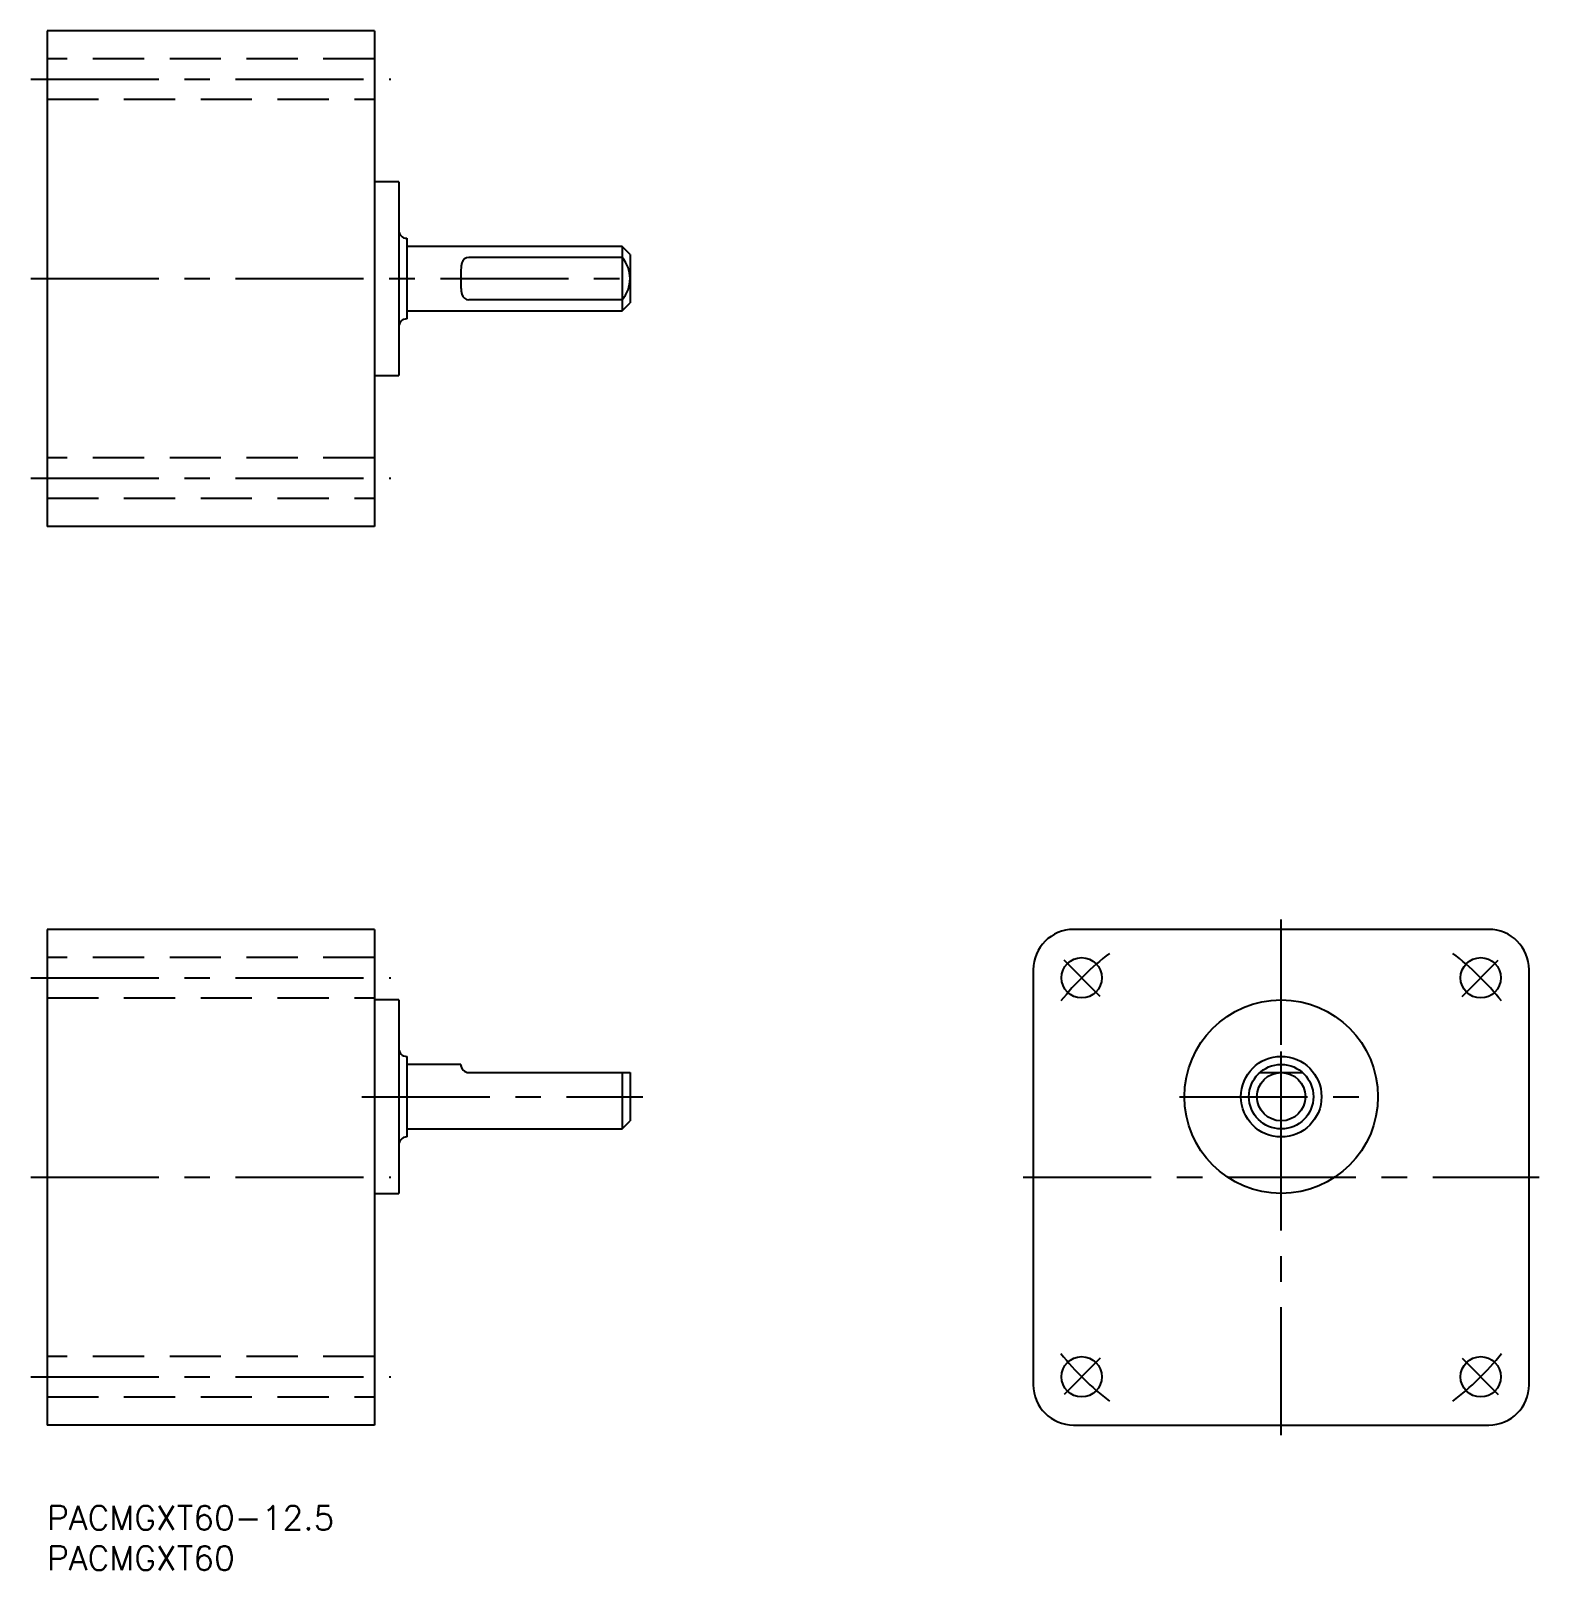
# Model space of a CAD drawing. Extents: x -2 to 185, y -8 to 183.
import ezdxf

# ---------------------------------------------------------------- set-up
doc = ezdxf.new("R2010")
doc.units = 0
doc.header["$LTSCALE"] = 0.5
doc.linetypes.add('CENTER', pattern=[50.8, 31.75, -6.35, 6.35, -6.35])
doc.linetypes.add('DASHED', pattern=[19.05, 12.7, -6.35])
for name, color, linetype in [('MSM_CENTER', 1, 'CENTER'), ('MSM_CONTINUOUS', 7, 'CONTINUOUS'), ('MSM_DASHED', 4, 'DASHED'), ('MSM_PART_NUMBER', 7, 'CONTINUOUS')]:
    doc.layers.add(name, color=color, linetype=linetype)
doc.styles.get("Standard").update_dxf_attribs({"font": 'txt.shx', "height": 3, "bigfont": 'bigfont.shx'})

msp = doc.modelspace()

# ---------------------------------------------------------------- linework, layer by layer
at = {"layer": 'MSM_CENTER'}
for p, q in [((-2.03, 177), (42.63, 177)), ((-2.03, 152.25), (73.88, 152.25)), ((-2.03, 127.5), (42.63, 127.5)), ((153.05, 8.75), (153.05, 72.75)), ((130.6, 63.2), (126.12, 67.68)), ((175.5, 63.2), (179.98, 67.68)), ((-2.03, 65.5), (42.63, 65.5)), ((153.05, 38.15), (153.05, 63.35)), ((39.02, 50.75), (73.88, 50.75)), ((140.45, 50.75), (165.65, 50.75)), ((-2.03, 40.75), (42.63, 40.75)), ((121.05, 40.75), (185.05, 40.75)), ((130.6, 18.3), (126.12, 13.82)), ((175.5, 18.3), (179.98, 13.82)), ((-2.03, 16), (42.63, 16))]:
    msp.add_line(p, q, dxfattribs=at)
for start, end in [(127.4591, 141.316), (38.684, 52.5409), (218.684, 232.5409), (307.4591, 321.316)]:
    msp.add_arc((153.05, 40.75), 35, start, end, dxfattribs=at)
at = {"layer": 'MSM_CONTINUOUS'}
for p, q in [((0, 183), (0, 121.5)), ((40.6, 183), (0, 183)), ((40.6, 183), (40.6, 121.5)), ((43.6, 164.25), (40.6, 164.25)), ((43.6, 164.25), (43.6, 140.25)), ((44.6, 157.25), (44.6, 147.25)), ((71.3, 156.25), (44.6, 156.25)), ((52.3, 154.9), (71.3, 154.9)), ((72.3, 155.25), (71.3, 156.25)), ((71.3, 156.25), (71.3, 154.9)), ((72.3, 155.25), (72.3, 149.25)), ((71.3, 149.6), (52.3, 149.6)), ((71.3, 149.6), (71.3, 148.25)), ((71.3, 148.25), (72.3, 149.25)), ((44.6, 148.25), (71.3, 148.25)), ((40.6, 140.25), (43.6, 140.25)), ((40.6, 121.5), (0, 121.5)), ((0, 71.5), (0, 10)), ((40.6, 71.5), (0, 71.5)), ((40.6, 71.5), (40.6, 10)), ((178.8, 71.5), (127.3, 71.5)), ((122.3, 66.5), (122.3, 15)), ((183.8, 15), (183.8, 66.5)), ((43.6, 62.75), (40.6, 62.75)), ((43.6, 62.75), (43.6, 38.75)), ((44.6, 55.75), (44.6, 45.75)), ((51.3, 54.75), (44.6, 54.75)), ((52.3, 53.75), (72.3, 53.75)), ((71.3, 53.75), (71.3, 46.75)), ((72.3, 53.75), (72.3, 47.75)), ((150.4, 53.75), (155.7, 53.75)), ((71.3, 46.75), (72.3, 47.75)), ((44.6, 46.75), (71.3, 46.75)), ((40.6, 38.75), (43.6, 38.75)), ((40.6, 10), (0, 10)), ((127.3, 10), (178.8, 10))]:
    msp.add_line(p, q, dxfattribs=at)
for centre, radius in [((128.3, 65.5), 2.5), ((177.8, 65.5), 2.5), ((153.05, 50.75), 12), ((153.05, 50.75), 5), ((153.05, 50.75), 4), ((153.05, 50.75), 3), ((128.3, 16), 2.5), ((177.8, 16), 2.5)]:
    msp.add_circle(centre, radius, dxfattribs=at)
for centre, radius, start, end in [((44.6, 158.25), 1, 180, 270), ((52.32, 153.98), 0.911, 91.4843, 166.5348), ((68.29, 152.25), 4.01, 318.6697, 41.3303), ((73.84, 152.41), 22.54, 177.5913, 180.4131), ((54.26, 153.37), 2.94, 163.7264, 180.2434), ((73.84, 152.09), 22.54, 179.5869, 182.4087), ((54.26, 151.13), 2.94, 179.7566, 196.2736), ((52.32, 150.52), 0.911, 193.4652, 268.5157), ((44.6, 146.25), 1, 90, 180), ((127.3, 66.5), 5, 90, 180), ((178.8, 66.5), 5, 0, 90), ((44.6, 56.75), 1, 180, 270), ((52.31, 54.76), 1.01, 180.7773, 269.2227), ((52.31, 54.76), 1.01, 183.0337, 269.2303), ((44.6, 44.75), 1, 90, 180), ((127.3, 15), 5, 180, 270), ((178.8, 15), 5, 270, 0)]:
    msp.add_arc(centre, radius, start, end, dxfattribs=at)
at = {"layer": 'MSM_DASHED'}
for p, q in [((40.6, 179.5), (0, 179.5)), ((0, 174.5), (40.6, 174.5)), ((71.3, 154.9), (71.3, 149.6)), ((40.6, 130), (0, 130)), ((0, 125), (40.6, 125)), ((40.6, 68), (0, 68)), ((0, 63), (40.6, 63)), ((40.6, 18.5), (0, 18.5)), ((0, 13.5), (40.6, 13.5))]:
    msp.add_line(p, q, dxfattribs=at)

# ---------------------------------------------------------------- texts
at = {"layer": 'MSM_PART_NUMBER'}
for s, p in [('PACMGXT60-12.5', (0, -3)), ('PACMGXT60', (0, -8))]:
    msp.add_text(s, height=3, dxfattribs=at).set_placement(p)

doc.saveas('drawing.dxf')
